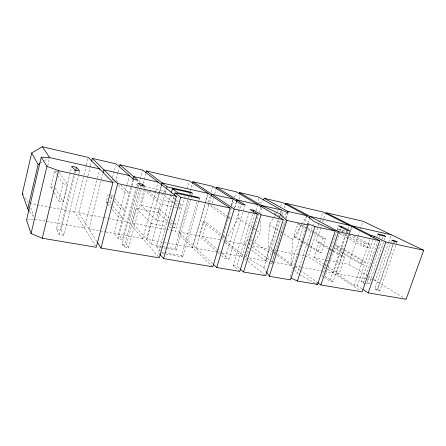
<?xml version="1.0" encoding="UTF-8"?>
<svg xmlns="http://www.w3.org/2000/svg" width="446" height="446" viewBox="0 0 446 446"><rect width="100%" height="100%" fill="white"/><g stroke="black" fill="none" stroke-linecap="round" stroke-linejoin="round"><path stroke-width="0.33" stroke-dasharray="2.23 1.67" d="M225.827 239.541L238.577 218.166L239.056 203.632M239.195 199.479L239.329 195.326M252.982 244.687L260.085 232.84L260.687 219.125M260.899 214.325L261.172 208.148M273.242 252.547L268.224 248.946L269.401 224.678L272.98 218.713M285.529 218.612L271.943 261.941L291.099 265.342L292.665 239.446L301.602 224.622M47.744 165.722L49.668 157.589M53.726 192.187L50.744 186.852L54.557 170.89L57.556 171.537M59.134 172.357L67.457 184.683L63.237 201.971L58.699 201.079L62.908 183.73L57.974 176.142M78.797 174.475L63.817 235.22L59.028 234.395L56.48 228.96L71.778 166.241M59.028 234.395L73.986 173.382M74.153 172.714L74.811 170.032M63.817 235.22L61.147 229.779L74.833 174.012M75 173.338L75.491 171.325M78.964 173.801L79.466 171.771M95.572 246.136L74.733 212.067L83.776 175.646M83.943 174.971L86.29 165.527M86.457 164.853L88.297 157.432M88.91 228.893L78.741 212.831L87.801 176.521M87.968 175.852L90.315 166.436M90.482 165.767L91.491 161.731M84.55 228.162L96.994 178.963M97.144 178.288L99.525 168.856M96.949 241.704L88.877 228.943L101.348 179.911M101.498 179.242L102.881 173.873M107.508 203.828L106.176 202.228L108.133 194.629M112.587 177.313L115.692 165.226M112.225 205.584L110.034 203.008L111.991 195.432L109.415 194.896M117.833 172.814L115.932 180.178L118.892 183.083M118.006 172.145L119.043 168.131M126.987 185.045L114.276 233.52L118.095 238.655L122.332 239.407L137.998 180.312M127.16 184.371L129.457 175.618M132.769 179.9L118.419 234.267L122.332 239.407M118.095 238.655L131.977 186.021M132.155 185.352L133.733 179.359M144.275 188.981L128.582 247.619L124.2 246.867L122.109 244.057L136.643 189.305M137.351 186.634L138.238 183.295M158.408 256.829L128.782 222.37L139.113 183.484M139.291 182.81L142.675 170.071M124.2 246.867L139.871 188.017M140.05 187.348L140.585 185.341M128.582 247.619L126.441 244.809L141.521 188.296M161.435 246.326L151.233 244.52L132.484 223.072L136.415 208.349L158.213 212.759L169.369 223.19M143.077 183.384L143.952 180.106M144.125 179.454L145.697 173.555M167.506 222.437L156.128 220.201L141.087 205.4L145.067 190.548L160.521 204.168L173.923 206.972M142.742 238.655L155.593 191.401M155.743 190.737L158.09 182.091M159.523 192.388L146.712 239.368L192.572 247.58L212.803 266.842M159.707 191.713L161.168 186.344M146.751 239.318L151.083 223.424L136.415 208.349M173.717 202.701L157.667 199.29L159.267 193.425M159.445 192.772L161.218 186.255M156.128 220.201L160.521 204.168M158.213 212.759L159.211 209.124L141.087 205.4M163.721 192.655L164.228 190.816L145.686 186.735M151.233 244.52L165.232 193.531M165.416 192.856L166.152 190.174M160.46 251.048L156.451 246.56L171.147 193.369M173.94 196.926L158.453 252.743L159.306 253.718M173.104 227.677L174.436 227.934L175.534 224.015L174.514 223.084M178.617 207.953L179.961 208.232L181.07 204.262L179.983 203.398M192.527 247.625L207.736 194.729L192.572 247.58L175.317 231.24L184.354 199.05M184.544 198.381L185.107 196.368M187.181 188.987L189.255 181.611M212.759 263.776L178.74 231.965L188.179 198.487M188.368 197.818L189.126 195.136M189.316 194.467L190.068 191.791M190.258 191.122L192.521 183.083M191.646 195.855L176.321 250.061L175.033 248.729L189.115 198.827M190.241 194.835L190.994 192.176M191.836 195.186L192.404 193.179M198.966 201.046L183.011 256.957L181.639 255.541L197.271 200.661M199.161 200.377L199.73 198.381M208.444 202.216L210.15 196.296M211.292 192.343L212.809 187.075M217.302 251.756L199.028 235.834L203.069 221.835L206.392 222.504L222.571 235.293M196.223 248.322L208.728 204.904M209.525 202.244L211.07 196.903M221.378 252.776L202.367 236.397L206.392 222.504M212.034 203.008L213.556 197.756M214.699 193.815L216.026 189.221M231.251 205.695L233.213 199.061M231.29 205.667L232.851 200.388M231.318 208.36L221.918 240.121L224.578 242.278M231.513 207.697L233.665 200.416M234.646 197.11L235.822 193.135M234.68 207.858L236.648 201.246M234.724 207.825L236.285 202.562M245.166 204.959L228.865 259.31L224.962 258.624L241.253 204.084M239.859 271.402L233.152 265.56L249.682 210.802M238.922 267.979L236.848 266.19L252.575 214.292M242.089 256.556L254.861 214.615M256.043 210.624L257.66 205.294M258.836 213.361L245.478 257.169L263.842 267.561L266.028 271.062M259.037 212.697L260.86 206.727M278.187 219.822L265.437 260.765L269.657 262.761M280.244 213.221L281.27 209.921M263.842 267.561L278.839 219.426M273.995 251.511L271.185 249.509L280.255 220.463M281.281 217.163L281.9 215.178M282.106 214.52L282.931 211.878M284.169 207.92L285.2 204.614M285.735 217.96L287.38 212.709M272.272 263.246L285.462 221.216M286.287 218.59L288.144 212.681M302.516 242.206L293.78 236.748L297.911 223.753L300.777 224.377L296.646 237.333L303.09 241.336M306.932 215.719L291.048 265.381L293.975 269.122M306.575 226.133L290.09 277.529L290.391 279.285M305.187 231.613L305.61 230.292M307.941 223.028L309.251 219.07M315.205 283.121L297.326 273.398L313.828 222.264M324.08 266.875L308.415 256.606L319.487 222.465M319.698 221.813L320.339 219.839M320.551 219.187L322.469 213.277M329.399 249.197L316.309 241.37L321.41 225.682M322.687 221.757L323.54 219.142M323.751 218.49L325.664 212.608M324.248 264.344L313.934 257.66L319.063 241.938L316.309 241.37M314.48 232.255L325.797 238.761L321.254 252.614L318.243 252.023L322.787 238.131L313.9 232.996M336.964 230.392L321.99 275.706L323.685 276.866M337.182 229.735L338.486 225.799M336.986 231.569L337.823 229.054L343.164 230.231L348.705 233.147M339.819 231.719L325.05 276.241L333.011 281.649L349.123 233.503M340.036 231.067L341.118 227.794M336.947 248.924L337.957 245.885L335.292 245.339L361.773 260.637L364.56 261.183L363.451 264.422L360.663 263.887L334.283 248.383L336.947 248.924L363.451 264.422M343.164 230.231L342.121 233.358L340.789 233.068M333.011 281.649L329.901 281.114L346.893 230.175M333.307 272.997L346.659 233.124M346.837 232.466L347.752 229.857M347.93 229.199L349.279 225.286M349.341 232.845L350.004 230.866M361.873 288.813L357.291 285.841L354.314 285.323L336.212 273.521L352.145 225.932M327.687 266.574L339.15 274.006L344.78 257.231L341.892 256.667L352.184 225.944M367.794 275.935L348.56 264.261L357.792 236.921M358.015 236.269L359.548 231.714M360.429 229.11L362.626 222.604M353.639 235.739L370.275 244.492L369.132 247.831L363.546 246.666L364.689 243.304L348.203 234.557M360.663 263.887L361.773 260.637M354.314 285.323L369.968 239.502M357.291 285.841L372.945 240.149M365.335 283.338L363.445 283.004L361.377 281.699L375.521 240.517M376.87 236.597L377.768 233.983M363.445 283.004L377.69 241.626M379.05 237.685L379.953 235.059M381.854 239.797L367.036 282.697L369.121 284.002L384.045 240.896M382.077 239.151L383.198 235.901M384.274 240.243L385.628 236.324M388.555 242.624L375.315 280.573L405.498 298.898M388.739 241.966L391.287 234.774M397.007 241.871L379.892 290.731L377.009 290.24L374.863 288.891L391.861 240.126M377.009 290.24L393.444 243.198M393.673 242.546L394.13 241.241M379.892 290.731L377.734 289.387L394.498 241.42M248.723 251.795L245.523 257.13L246.855 257.37M273.337 218.116L274.769 215.73M275.126 215.134L276.202 213.344M276.559 212.748L277.992 210.361M280.495 206.186L282.285 203.203M301.964 224.026L306.608 216.321M249.47 257.888L265.487 260.726L270.978 254.175L253.573 241.515M225.113 240.728L243.968 244.324L249.08 238.248M282.285 217.999L286.549 212.926M260.202 203.488L262.783 200.427M40.424 163.091L43.898 161.028M44.472 160.688L48.525 158.28M27.184 219.99L33.762 219.371M161.865 253.328L183.011 256.957M233.152 265.56L236.848 266.19M122.109 244.057L126.441 244.809M161.346 252.04L164.056 252.508M164.73 252.626L181.639 255.541M374.863 288.891L377.734 289.387M162.115 246.443L165.516 247.045M166.196 247.168L175.033 248.729M361.377 281.699L363.891 282.14M56.48 228.96L61.147 229.779M156.451 246.56L166.726 248.372M167.412 248.489L176.321 250.061M365.965 283.45L369.121 284.002M35.078 219.248L84.584 228.112M88.877 228.943L105.585 231.953M105.958 231.965L142.781 238.604M196.201 248.288L217.52 252.129M222.002 252.938L242.133 256.517M294.845 266.067L300.966 267.121M301.591 267.282L333.363 272.963M336.212 273.521L375.37 280.534L374.205 279.826M29.759 203.493L36.572 204.792M37.252 204.92L48.837 207.128M49.517 207.262L74.733 212.067M78.741 212.831L103.087 217.47M103.762 217.598L107.82 218.373M108.495 218.501L128.782 222.37M132.484 223.072L165.8 229.422M166.481 229.556L170.556 230.331M171.236 230.459L175.317 231.24M202.367 236.397L219.895 239.736M252.804 246.008L268.224 248.946M271.185 249.509L272.539 249.771M273.214 249.899L297.582 254.543M298.257 254.672L304.35 255.831M305.031 255.965L308.415 256.606M313.934 257.66L324.794 259.728M325.474 259.862L328.189 260.38M328.869 260.509L348.56 264.261M178.74 231.965L199.028 235.834M151.083 223.424L166.43 226.39M169.101 226.903L172.435 227.549M222.275 237.172L224.633 237.623M170.182 222.961L172.189 223.357M172.858 223.485L175.534 224.015M106.176 202.228L108.105 202.618M108.746 202.746L110.034 203.008M50.744 186.852L54.93 187.71M293.78 236.748L296.646 237.333M62.908 183.73L67.457 184.683M174.598 207.111L177.948 207.814M228.224 218.339L230.13 218.735M322.787 238.131L325.797 238.761M174.386 202.841L177.725 203.554M178.394 203.694L181.07 204.262M364.689 243.304L370.275 244.492M145.742 190.698L160.527 193.91M161.201 194.055L163.219 194.495L173.16 202.651M270.259 263.045L272.066 263.904L271.943 261.941M337.823 229.054L343.314 231.97M342.734 233.687L369.132 247.831M336.78 232.199L338.603 233.186M339.211 233.514L363.546 246.666M301.373 224.717L307.327 228.146M307.924 228.486L313.884 231.914M337.957 245.885L364.56 261.183M297.911 223.753L307.389 229.233M307.98 229.573L313.309 232.656M274.05 213.155L278.756 215.925M319.063 241.938L329.828 248.338M330.425 248.695L332.816 250.117M333.418 250.474L344.78 257.231M329.995 249.554L332.376 250.975M332.967 251.332L341.892 256.667M368.374 276.291L373.62 279.475M303.676 241.699L309.535 245.339M310.121 245.701L321.254 252.614M303.102 242.568L308.922 246.203M309.507 246.566L318.243 252.023M269.401 224.678L279.871 231.323M280.45 231.691L283.361 233.537M283.94 233.91L292.665 239.446M324.822 264.718L327.113 266.206M324.66 267.254L359.799 290.368M238.577 218.166L253.289 228.207M253.858 228.592L256.69 230.521M257.253 230.911L260.085 232.84M324.248 277.25L329.901 281.114M227.99 216.6L211.465 204.976L207.875 204.196L227.583 218.205M228.558 217.001L230.264 218.2M274.558 251.912L293.658 265.504M295.285 266.736L299.734 269.908M300.292 270.304L316.995 282.195M273.799 252.943L276.592 254.945M277.15 255.346L291.099 265.342M250.763 239.474L253.01 241.108M251.761 246.727L270.354 260.67M270.9 261.077L271.993 261.897L271.742 259.968M243.968 244.324L247.279 246.844M247.831 247.268L249.487 248.528M251.689 250.212L265.487 260.726M223.111 235.722L225.81 237.852M164.228 190.816L167.484 193.419M170.205 195.588L175.635 199.925M176.181 200.36L179.443 202.963M203.069 221.835L221.74 236.742M225.654 241.163L243.377 255.402M225.107 242.708L244.235 258.301M244.77 258.736L247.452 260.91M247.987 261.345L265.699 275.712M175.25 204.368L178.389 206.944M178.913 207.373L179.961 208.232M221.835 253.25L228.865 259.31M143.395 186.891L144.922 188.218M148.49 191.317L157.667 199.29M218.016 252.564L219.504 253.863M221.489 255.591L224.962 258.624M159.211 209.124L170.433 219.36M170.946 219.822L174.007 222.615M169.876 223.663L172.914 226.512M173.422 226.986L174.436 227.934M120.866 185.018L129.251 193.246L125.092 192.36L118.335 185.603M112.069 179.325L113.513 180.775M113.998 181.26L116.406 183.674M111.991 195.432L114.293 197.991M114.756 198.503L124.902 209.759L120.743 208.929L113.986 201.269M110.385 197.182L113.54 200.761M112.66 206.102L122.739 217.955L118.591 217.152L111.94 209.157M107.949 204.363L111.5 208.622M294.399 269.657L297.326 273.398M29.692 211.521L33.941 217.548M25.087 197.678L28.276 202.228M54.557 170.89L57.595 175.557M55.276 188.307L63.237 201.971M54.061 192.784L58.699 201.079M30.763 207.797L33.896 216.026M249.743 242.858L250.122 245.495M258.513 198.325L259.159 203.131M281.387 210.601L281.794 213.963"/><path stroke-width="0.67" d="M239.379 193.943L239.424 192.56L258.329 196.954L281.303 209.927L261.261 205.4L260.86 206.727M29.302 210.975L27.758 208.778L22.3 193.698L31.699 152.984L42.303 146.74L88.297 157.432L112.977 182.525L96.286 247.296L42.303 238.242L31.047 233.576L26.526 220.051L41.249 157.148L49.668 157.589L99.547 168.861M27.758 208.778L38.111 164.463L31.699 152.984M31.047 233.576L46.93 166.386L41.249 157.148M42.303 238.242L58.543 170.656L46.93 166.386M75.658 170.651L76.483 167.289L71.778 166.241L74.811 170.032L79.633 171.097L76.483 167.289M91.659 161.062L92.328 158.369L116.038 163.883L133.733 179.359L137.998 180.312L119.913 164.78L119.389 166.787M103.204 172.53L103.885 169.842L92.328 158.369M119.913 164.78L142.675 170.071L176.41 196.351L159.306 257.866L100.991 248.088L117.716 183.557L103.885 169.842L129.479 175.624M132.919 179.242L133.644 176.566M142.057 186.277L142.597 184.259L138.238 183.295L140.585 185.341L144.989 186.316L142.597 184.259M145.87 172.903L146.4 170.935L189.439 180.942L230.175 208.076L212.803 266.842L163.582 258.585L159.735 254.203M161.536 185.001L162.082 182.988L208.154 193.402M161.396 185.603L162.11 182.999M166.52 188.831L167.072 186.818L146.4 170.935M171.325 192.705L172.429 188.719L192.404 193.179L190.994 192.176L167.072 186.818M174.492 194.935L175.044 192.94L199.73 198.381L198.225 197.316L177.831 192.806L172.429 188.719M163.582 258.585L180.714 197.294L175.044 192.94M192.521 183.083L192.901 181.745L212.998 186.417L241.253 204.084L245.166 204.959L216.6 187.253L216.215 188.569M211.237 196.229L211.839 194.233M239.959 268.877L243.588 272.004L265.699 275.712L283.243 219.644L261.072 214.81L253.785 210.3L250.078 209.481L257.331 214.013L239.859 271.402L216.773 267.528L234.161 208.962L192.901 181.745M237.071 199.931L236.675 201.246L237.038 199.925L257.894 204.636M253.183 212.296L253.785 210.3M243.588 272.004L261.072 214.81M279.452 217.447L280.484 214.152L261.261 205.4M285.2 204.614L285.613 203.298L322.893 211.962L379.758 240.689L362.102 291.879L320.891 284.966L317.552 282.591M287.38 212.709L287.793 211.393L306.965 215.725L282.641 202.607L264.5 198.386L263.212 199.919M291.305 278.114L297.387 281.025L317.591 284.414L335.23 230.983L314.999 226.568L307.422 223.496L308.091 225.063L290.491 279.871L269.3 276.314L286.856 220.435L280.484 214.152M309.424 218.406L310.098 216.433M297.387 281.025L314.999 226.568M320.891 284.966L338.531 231.703L285.613 203.298M341.118 227.794L341.552 226.484L338.486 225.799L346.893 230.175L350.004 230.866L341.552 226.484M370.866 236.882L371.312 235.572L325.664 212.608L363.066 221.3L391.287 234.774L352.145 225.932M373.62 238.192L374.289 236.235L371.312 235.572M391.242 234.769L423.7 250.267L406.089 299.26L368.179 292.899L385.829 242.011L374.289 236.235M286.973 212.419L287.826 211.404L264.5 198.386M38.111 164.463L39.845 163.437M58.543 170.656L112.977 182.525M117.716 183.557L176.41 196.351M180.714 197.294L230.175 208.076M234.161 208.962L257.331 214.013M286.856 220.435L308.091 225.063M338.531 231.703L379.758 240.689M385.829 242.011L423.7 250.267M133.622 176.56L158.118 182.096M211.811 194.227L233.241 199.067M310.059 216.421L349.279 225.286M216.6 187.253L236.213 191.813L283.243 219.644M281.27 209.921L288.144 212.681L287.793 211.393M335.23 230.983L314.04 221.606L306.932 215.719M316.398 283.767L317.591 284.414M239.424 192.56L261.295 205.405M363.022 289.554L368.179 292.899M213.26 264.244L216.773 267.528M22.3 193.698L23.097 194.835M42.303 146.74L49.679 157.594M97.317 242.284L100.991 248.088M266.39 271.647L269.3 276.314M397.007 241.871L394.13 241.241L391.861 240.126L394.727 240.762L397.007 241.871M383.421 235.248L377.768 233.983L379.953 235.059L385.628 236.324L383.421 235.248"/></g></svg>
